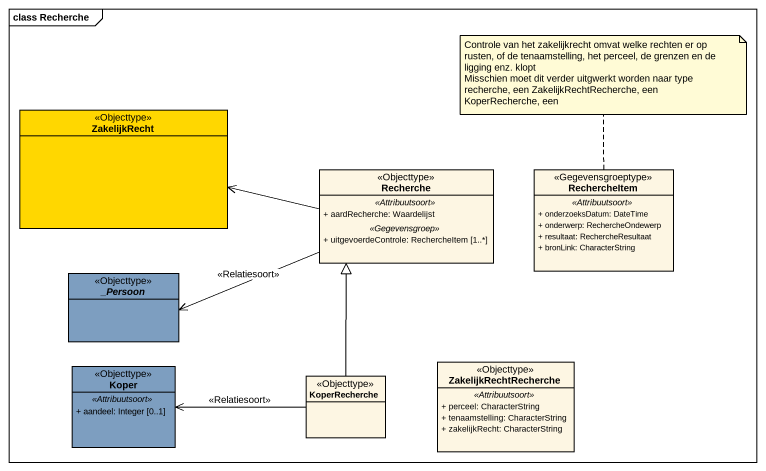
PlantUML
@startuml
mainframe class Recherche
hide circle
hide empty members
skinparam classAttributeIconSize 0
class ZakelijkRecht <<Objecttype>> #FFD700
class Recherche <<Objecttype>> {
  .. <<Attribuutsoort>> ..
  + aardRecherche: Waardelijst
  .. <<Gegevensgroep>> ..
  + uitgevoerdeControle: RechercheItem [1..*]
}
class RechercheItem <<Gegevensgroeptype>> {
  .. <<Attribuutsoort>> ..
  + onderzoeksDatum: DateTime
  + onderwerp: RechercheOndewerp
  + resultaat: RechercheResultaat
  + bronLink: CharacterString
}
abstract class "_Persoon" as Persoon <<Objecttype>> #7D9EC0
class Koper <<Objecttype>> #7D9EC0 {
  .. <<Attribuutsoort>> ..
  + aandeel: Integer [0..1]
}
class KoperRecherche <<Objecttype>>
class ZakelijkRechtRecherche <<Objecttype>> {
  .. <<Attribuutsoort>> ..
  + perceel: CharacterString
  + tenaamstelling: CharacterString
  + zakelijkRecht: CharacterString
}
Recherche -left-> ZakelijkRecht
Recherche -left-> Persoon : <<Relatiesoort>>
KoperRecherche -up-|> Recherche
KoperRecherche -left-> Koper : <<Relatiesoort>>
note top of RechercheItem
  Controle van het zakelijkrecht omvat welke rechten er op rusten, of de tenaamstelling, het perceel, de grenzen en de ligging enz. klopt
  Misschien moet dit verder uitgwerkt worden naar type recherche, een ZakelijkRechtRecherche, een KoperRecherche, een
end note
@enduml
